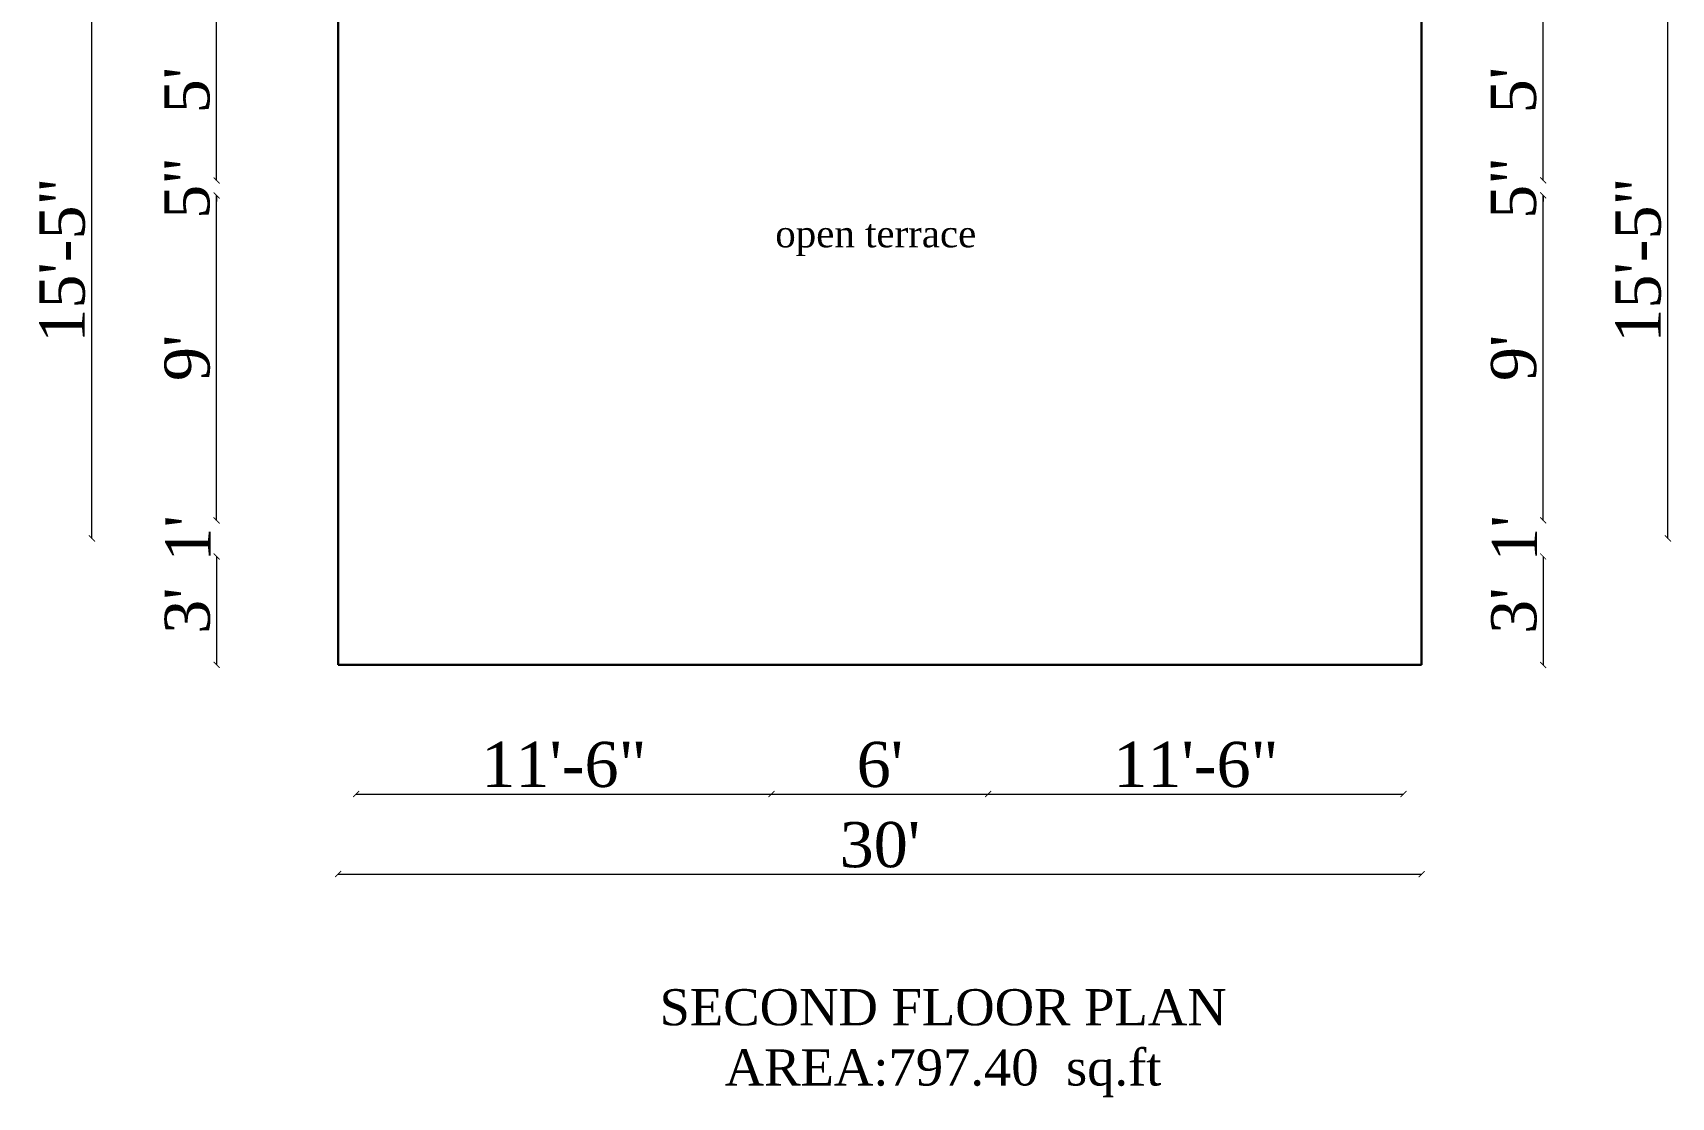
# Model space of a CAD drawing. Header units: inches. Extents: x -763457 to -760918, y -513041 to -512172.
# Drawn here: x -761462 to -760918, y -513011 to -512657 of the extents above; entities that cross this region are included whole.
import ezdxf

# ---------------------------------------------------------------- set-up
doc = ezdxf.new("R2010")
doc.units = ezdxf.units.IN
doc.header["$MEASUREMENT"] = 0
doc.layers.get('0').update_dxf_attribs({"lineweight": 30})
doc.layers.add('text', color=7, linetype='Continuous', lineweight=18)
doc.layers.add('window', color=6, linetype='Continuous', lineweight=18)
doc.styles.get("Standard").update_dxf_attribs({"font": 'romantic.ttf'})
doc.dimstyles.new('8feet', dxfattribs={"dimscale": 0, "dimtxt": 15, "dimasz": 2, "dimexe": 2, "dimexo": 10, "dimgap": 2, "dimtad": 1, "dimdec": 0, "dimzin": 0, "dimdsep": 46, "dimlunit": 3, "dimtxsty": 'Standard', "dimblk": 'ARCHTICK', "dimcen": 0, "dimdle": 0.02, "dimse1": 1, "dimse2": 1, "dimclrt": 256, "dimadec": 0, "dimazin": 0, "dimtfac": 1, "dimtdec": 0, "dimtix": 1, "dimtofl": 0, "dimtmove": 2, "dimatfit": 3, "dimfxl": 2, "dimtolj": 1, "dimtzin": 0, "dimlwd": 9, "dimarcsym": 0})

# ---------------------------------------------------------------- blocks, each defined once
blk = doc.blocks.new('_ArchTick')
at = {"layer": 'window', "color": 0, "const_width": 0.15}
blk.add_lwpolyline([(-0.5, -0.5), (0.5, 0.5)], dxfattribs=at)
blk = doc.blocks.new('*D1253')
at = {"color": 0, "lineweight": 9, "transparency": 16777216}
for p, q in [((-761400.8, -512819.21), (-761400.8, -512817.21)), ((-761400.8, -512831.21), (-761400.8, -512833.21))]:
    blk.add_line(p, q, dxfattribs=at)
at = {"layer": 'Defpoints', "color": 0, "transparency": 16777216}
for p in [(-761400.8, -512819.21), (-761360.45, -512819.21), (-761360.45, -512831.21)]:
    blk.add_point(p, dxfattribs=at)
at = {"color": 0, "lineweight": 9, "transparency": 16777216, "xscale": 2, "yscale": 2, "zscale": 2}
for p, rotation in [((-761400.8, -512819.21), 270), ((-761400.8, -512831.21), 90)]:
    blk.add_blockref('_ArchTick', p, dxfattribs=dict(at, rotation=rotation))
at = {"transparency": 16777216, "insert": (-761410.3, -512825.21), "char_height": 15, "attachment_point": 5, "rotation": 90}
blk.add_mtext("\\A1;1'", dxfattribs=at)
blk = doc.blocks.new('*D1254')
at = {"color": 0, "lineweight": 9, "transparency": 16777216}
blk.add_line((-761400.8, -512819.23), (-761400.8, -512711.27), dxfattribs=at)
at = {"layer": 'Defpoints', "color": 0, "transparency": 16777216}
for p in [(-761400.8, -512711.29), (-761341.72, -512711.29), (-761360.45, -512819.21)]:
    blk.add_point(p, dxfattribs=at)
at = {"color": 0, "lineweight": 9, "transparency": 16777216, "xscale": 2, "yscale": 2, "zscale": 2}
for p, rotation in [((-761400.8, -512711.29), 90), ((-761400.8, -512819.21), 270)]:
    blk.add_blockref('_ArchTick', p, dxfattribs=dict(at, rotation=rotation))
at = {"transparency": 16777216, "insert": (-761410.54, -512765.25), "char_height": 15, "attachment_point": 5, "rotation": 90}
blk.add_mtext("\\A1;9'", dxfattribs=at)
blk = doc.blocks.new('*D1255')
at = {"color": 0, "lineweight": 9, "transparency": 16777216}
for p, q in [((-761400.8, -512706.3), (-761400.8, -512704.3)), ((-761400.8, -512711.29), (-761400.8, -512713.29))]:
    blk.add_line(p, q, dxfattribs=at)
at = {"layer": 'Defpoints', "color": 0, "transparency": 16777216}
for p in [(-761400.8, -512706.3), (-761341.72, -512706.3), (-761341.72, -512711.29)]:
    blk.add_point(p, dxfattribs=at)
at = {"color": 0, "lineweight": 9, "transparency": 16777216, "xscale": 2, "yscale": 2, "zscale": 2}
for p, rotation in [((-761400.8, -512706.3), 270), ((-761400.8, -512711.29), 90)]:
    blk.add_blockref('_ArchTick', p, dxfattribs=dict(at, rotation=rotation))
at = {"transparency": 16777216, "insert": (-761410.59, -512708.79), "char_height": 15, "attachment_point": 5, "rotation": 90}
blk.add_mtext('\\A1;5"', dxfattribs=at)
blk = doc.blocks.new('*D1256')
at = {"color": 0, "lineweight": 9, "transparency": 16777216}
blk.add_line((-761400.8, -512706.32), (-761400.8, -512646.32), dxfattribs=at)
at = {"layer": 'Defpoints', "color": 0, "transparency": 16777216}
for p in [(-761400.8, -512646.34), (-761348.44, -512646.34), (-761341.72, -512706.3)]:
    blk.add_point(p, dxfattribs=at)
at = {"color": 0, "lineweight": 9, "transparency": 16777216, "xscale": 2, "yscale": 2, "zscale": 2}
for p, rotation in [((-761400.8, -512646.34), 90), ((-761400.8, -512706.3), 270)]:
    blk.add_blockref('_ArchTick', p, dxfattribs=dict(at, rotation=rotation))
at = {"transparency": 16777216, "insert": (-761410.59, -512676.32), "char_height": 15, "attachment_point": 5, "rotation": 90}
blk.add_mtext("\\A1;5'", dxfattribs=at)
blk = doc.blocks.new('*D1262')
at = {"color": 0, "lineweight": 9, "transparency": 16777216}
blk.add_line((-761442.21, -512825.23), (-761442.21, -512640.32), dxfattribs=at)
at = {"layer": 'Defpoints', "color": 0, "transparency": 16777216}
for p in [(-761442.21, -512640.34), (-761348.44, -512640.34), (-761348.46, -512825.21)]:
    blk.add_point(p, dxfattribs=at)
at = {"color": 0, "lineweight": 9, "transparency": 16777216, "xscale": 2, "yscale": 2, "zscale": 2}
for p, rotation in [((-761442.21, -512640.34), 90), ((-761442.21, -512825.21), 270)]:
    blk.add_blockref('_ArchTick', p, dxfattribs=dict(at, rotation=rotation))
at = {"transparency": 16777216, "insert": (-761452, -512732.78), "char_height": 15, "attachment_point": 5, "rotation": 90}
blk.add_mtext('\\A1;15\'-5"', dxfattribs=at)
blk = doc.blocks.new('*D1265')
at = {"color": 0, "lineweight": 9, "transparency": 16777216}
for p, q in [((-760960.36, -512819.21), (-760960.36, -512817.21)), ((-760960.36, -512831.21), (-760960.36, -512833.21))]:
    blk.add_line(p, q, dxfattribs=at)
at = {"layer": 'Defpoints', "color": 0, "transparency": 16777216}
for p in [(-761000.71, -512819.21), (-760960.36, -512819.21), (-761000.7, -512831.21)]:
    blk.add_point(p, dxfattribs=at)
at = {"color": 0, "lineweight": 9, "transparency": 16777216, "xscale": 2, "yscale": 2, "zscale": 2}
for p, rotation in [((-760960.36, -512819.21), 270), ((-760960.36, -512831.21), 90)]:
    blk.add_blockref('_ArchTick', p, dxfattribs=dict(at, rotation=rotation))
at = {"transparency": 16777216, "insert": (-760969.86, -512825.21), "char_height": 15, "attachment_point": 5, "rotation": 90}
blk.add_mtext("\\A1;1'", dxfattribs=at)
blk = doc.blocks.new('*D1266')
at = {"color": 0, "lineweight": 9, "transparency": 16777216}
blk.add_line((-760960.36, -512819.23), (-760960.36, -512711.27), dxfattribs=at)
at = {"layer": 'Defpoints', "color": 0, "transparency": 16777216}
for p in [(-761019.43, -512711.29), (-760960.36, -512711.29), (-761000.71, -512819.21)]:
    blk.add_point(p, dxfattribs=at)
at = {"color": 0, "lineweight": 9, "transparency": 16777216, "xscale": 2, "yscale": 2, "zscale": 2}
for p, rotation in [((-760960.36, -512711.29), 90), ((-760960.36, -512819.21), 270)]:
    blk.add_blockref('_ArchTick', p, dxfattribs=dict(at, rotation=rotation))
at = {"transparency": 16777216, "insert": (-760970.1, -512765.25), "char_height": 15, "attachment_point": 5, "rotation": 90}
blk.add_mtext("\\A1;9'", dxfattribs=at)
blk = doc.blocks.new('*D1267')
at = {"color": 0, "lineweight": 9, "transparency": 16777216}
for p, q in [((-760960.36, -512706.3), (-760960.36, -512704.3)), ((-760960.36, -512711.29), (-760960.36, -512713.29))]:
    blk.add_line(p, q, dxfattribs=at)
at = {"layer": 'Defpoints', "color": 0, "transparency": 16777216}
for p in [(-761019.43, -512706.3), (-760960.36, -512706.3), (-761019.43, -512711.29)]:
    blk.add_point(p, dxfattribs=at)
at = {"color": 0, "lineweight": 9, "transparency": 16777216, "xscale": 2, "yscale": 2, "zscale": 2}
for p, rotation in [((-760960.36, -512706.3), 270), ((-760960.36, -512711.29), 90)]:
    blk.add_blockref('_ArchTick', p, dxfattribs=dict(at, rotation=rotation))
at = {"transparency": 16777216, "insert": (-760970.15, -512708.79), "char_height": 15, "attachment_point": 5, "rotation": 90}
blk.add_mtext('\\A1;5"', dxfattribs=at)
blk = doc.blocks.new('*D1268')
at = {"color": 0, "lineweight": 9, "transparency": 16777216}
blk.add_line((-760960.36, -512706.32), (-760960.36, -512646.32), dxfattribs=at)
at = {"layer": 'Defpoints', "color": 0, "transparency": 16777216}
for p in [(-761012.72, -512646.34), (-760960.36, -512646.34), (-761019.43, -512706.3)]:
    blk.add_point(p, dxfattribs=at)
at = {"color": 0, "lineweight": 9, "transparency": 16777216, "xscale": 2, "yscale": 2, "zscale": 2}
for p, rotation in [((-760960.36, -512646.34), 90), ((-760960.36, -512706.3), 270)]:
    blk.add_blockref('_ArchTick', p, dxfattribs=dict(at, rotation=rotation))
at = {"transparency": 16777216, "insert": (-760970.15, -512676.32), "char_height": 15, "attachment_point": 5, "rotation": 90}
blk.add_mtext("\\A1;5'", dxfattribs=at)
blk = doc.blocks.new('*D1274')
at = {"color": 0, "lineweight": 9, "transparency": 16777216}
blk.add_line((-760918.94, -512825.23), (-760918.94, -512640.32), dxfattribs=at)
at = {"layer": 'Defpoints', "color": 0, "transparency": 16777216}
for p in [(-761012.72, -512640.34), (-760918.94, -512640.34), (-761012.7, -512825.21)]:
    blk.add_point(p, dxfattribs=at)
at = {"color": 0, "lineweight": 9, "transparency": 16777216, "xscale": 2, "yscale": 2, "zscale": 2}
for p, rotation in [((-760918.94, -512640.34), 90), ((-760918.94, -512825.21), 270)]:
    blk.add_blockref('_ArchTick', p, dxfattribs=dict(at, rotation=rotation))
at = {"transparency": 16777216, "insert": (-760928.73, -512732.78), "char_height": 15, "attachment_point": 5, "rotation": 90}
blk.add_mtext('\\A1;15\'-5"', dxfattribs=at)
blk = doc.blocks.new('*D1288')
at = {"color": 0, "lineweight": 9, "transparency": 16777216}
blk.add_line((-761354.48, -512910.1), (-761216.53, -512910.1), dxfattribs=at)
at = {"layer": 'Defpoints', "color": 0, "transparency": 16777216}
for p in [(-761354.46, -512819.25), (-761216.55, -512819.23), (-761216.55, -512910.1)]:
    blk.add_point(p, dxfattribs=at)
at = {"color": 0, "lineweight": 9, "transparency": 16777216, "xscale": 2, "yscale": 2, "zscale": 2, "rotation": 180}
blk.add_blockref('_ArchTick', (-761354.46, -512910.1), dxfattribs=at)
at = {"color": 0, "lineweight": 9, "transparency": 16777216, "xscale": 2, "yscale": 2, "zscale": 2}
blk.add_blockref('_ArchTick', (-761216.55, -512910.1), dxfattribs=at)
at = {"transparency": 16777216, "insert": (-761285.5, -512900.38), "char_height": 15, "attachment_point": 5}
blk.add_mtext('\\A1;11\'-6"', dxfattribs=at)
blk = doc.blocks.new('*D1289')
at = {"color": 0, "lineweight": 9, "transparency": 16777216}
blk.add_line((-761216.57, -512910.1), (-761144.58, -512910.1), dxfattribs=at)
at = {"layer": 'Defpoints', "color": 0, "transparency": 16777216}
for p in [(-761216.55, -512819.23), (-761144.6, -512819.22), (-761144.6, -512910.1)]:
    blk.add_point(p, dxfattribs=at)
at = {"color": 0, "lineweight": 9, "transparency": 16777216, "xscale": 2, "yscale": 2, "zscale": 2, "rotation": 180}
blk.add_blockref('_ArchTick', (-761216.55, -512910.1), dxfattribs=at)
at = {"color": 0, "lineweight": 9, "transparency": 16777216, "xscale": 2, "yscale": 2, "zscale": 2}
blk.add_blockref('_ArchTick', (-761144.6, -512910.1), dxfattribs=at)
at = {"transparency": 16777216, "insert": (-761180.58, -512900.38), "char_height": 15, "attachment_point": 5}
blk.add_mtext("\\A1;6'", dxfattribs=at)
blk = doc.blocks.new('*D1290')
at = {"color": 0, "lineweight": 9, "transparency": 16777216}
blk.add_line((-761144.62, -512910.1), (-761006.68, -512910.1), dxfattribs=at)
at = {"layer": 'Defpoints', "color": 0, "transparency": 16777216}
for p in [(-761144.6, -512819.22), (-761006.7, -512819.21), (-761006.7, -512910.1)]:
    blk.add_point(p, dxfattribs=at)
at = {"color": 0, "lineweight": 9, "transparency": 16777216, "xscale": 2, "yscale": 2, "zscale": 2, "rotation": 180}
blk.add_blockref('_ArchTick', (-761144.6, -512910.1), dxfattribs=at)
at = {"color": 0, "lineweight": 9, "transparency": 16777216, "xscale": 2, "yscale": 2, "zscale": 2}
blk.add_blockref('_ArchTick', (-761006.7, -512910.1), dxfattribs=at)
at = {"transparency": 16777216, "insert": (-761075.65, -512900.38), "char_height": 15, "attachment_point": 5}
blk.add_mtext('\\A1;11\'-6"', dxfattribs=at)
blk = doc.blocks.new('*D1291')
at = {"color": 0, "lineweight": 9, "transparency": 16777216}
blk.add_line((-761360.47, -512936.69), (-761000.68, -512936.69), dxfattribs=at)
at = {"layer": 'Defpoints', "color": 0, "transparency": 16777216}
for p in [(-761360.45, -512831.24), (-761000.7, -512831.24), (-761000.7, -512936.69)]:
    blk.add_point(p, dxfattribs=at)
at = {"color": 0, "lineweight": 9, "transparency": 16777216, "xscale": 2, "yscale": 2, "zscale": 2, "rotation": 180}
blk.add_blockref('_ArchTick', (-761360.45, -512936.69), dxfattribs=at)
at = {"color": 0, "lineweight": 9, "transparency": 16777216, "xscale": 2, "yscale": 2, "zscale": 2}
blk.add_blockref('_ArchTick', (-761000.7, -512936.69), dxfattribs=at)
at = {"transparency": 16777216, "insert": (-761180.58, -512927.02), "char_height": 15, "attachment_point": 5}
blk.add_mtext("\\A1;30'", dxfattribs=at)
blk = doc.blocks.new('*D1251')
at = {"color": 0, "lineweight": 9, "transparency": 16777216}
blk.add_line((-761400.8, -512831.18), (-761400.8, -512867.22), dxfattribs=at)
at = {"layer": 'Defpoints', "color": 0, "transparency": 16777216}
for p in [(-761360.45, -512831.2), (-761400.8, -512867.2), (-761360.45, -512867.2)]:
    blk.add_point(p, dxfattribs=at)
at = {"color": 0, "lineweight": 9, "transparency": 16777216, "xscale": 2, "yscale": 2, "zscale": 2}
for p, rotation in [((-761400.8, -512831.2), 90), ((-761400.8, -512867.2), 270)]:
    blk.add_blockref('_ArchTick', p, dxfattribs=dict(at, rotation=rotation))
at = {"transparency": 16777216, "insert": (-761410.45, -512849.2), "char_height": 15, "attachment_point": 5, "rotation": 90}
blk.add_mtext("\\A1;3'", dxfattribs=at)
blk = doc.blocks.new('*D1252')
at = {"color": 0, "lineweight": 9, "transparency": 16777216}
blk.add_line((-760960.36, -512831.19), (-760960.36, -512867.26), dxfattribs=at)
at = {"layer": 'Defpoints', "color": 0, "transparency": 16777216}
for p in [(-761000.7, -512831.21), (-761000.71, -512867.24), (-760960.36, -512867.24)]:
    blk.add_point(p, dxfattribs=at)
at = {"color": 0, "lineweight": 9, "transparency": 16777216, "xscale": 2, "yscale": 2, "zscale": 2}
for p, rotation in [((-760960.36, -512831.21), 90), ((-760960.36, -512867.24), 270)]:
    blk.add_blockref('_ArchTick', p, dxfattribs=dict(at, rotation=rotation))
at = {"transparency": 16777216, "insert": (-760970.01, -512849.22), "char_height": 15, "attachment_point": 5, "rotation": 90}
blk.add_mtext("\\A1;3'", dxfattribs=at)

msp = doc.modelspace()

# ---------------------------------------------------------------- linework, layer by layer
for p, q in [((-761360.45, -512291.2), (-761360.45, -512867.2)), ((-761000.7, -512291.24), (-761000.7, -512867.24)), ((-761000.7, -512327.24), (-761000.7, -512831.24)), ((-761360.45, -512867.2), (-761000.7, -512867.24))]:
    msp.add_line(p, q)

# ---------------------------------------------------------------- texts
at = {"layer": 'text', "ltscale": 5, "insert": (-761181.94, -512719.52), "char_height": 8.9936, "width": 108.6984, "attachment_point": 2, "rotation": 359.9941}
msp.add_mtext('{\\fTimes New Roman|b0|i0|c0|p18;open terrace}', dxfattribs=at)
at = {"layer": 'text', "ltscale": 5, "insert": (-761159.59, -513010.82), "char_height": 12, "width": 293.817, "attachment_point": 8}
msp.add_mtext('{\\fTimes New Roman|b0|i0|c0|p18;SECOND FLOOR PLAN\\PAREA:797.40  sq.ft}', dxfattribs=at)

# ---------------------------------------------------------------- dimensions: what is measured, and where the dimension line sits
for base, p1, p2, picture, middle in [((-761442.21, -512640.34), (-761348.46, -512825.21), (-761348.44, -512640.34), '*D1262', (-761452, -512732.78)), ((-760918.94, -512640.34), (-761012.7, -512825.21), (-761012.72, -512640.34), '*D1274', (-760928.73, -512732.78)), ((-761400.8, -512646.34), (-761341.72, -512706.3), (-761348.44, -512646.34), '*D1256', (-761410.59, -512676.32)), ((-760960.36, -512646.34), (-761019.43, -512706.3), (-761012.72, -512646.34), '*D1268', (-760970.15, -512676.32)), ((-761400.8, -512706.3), (-761341.72, -512711.29), (-761341.72, -512706.3), '*D1255', (-761410.59, -512708.79)), ((-760960.36, -512706.3), (-761019.43, -512711.29), (-761019.43, -512706.3), '*D1267', (-760970.15, -512708.79)), ((-761400.8, -512711.29), (-761360.45, -512819.21), (-761341.72, -512711.29), '*D1254', (-761410.54, -512765.25)), ((-760960.36, -512711.29), (-761000.71, -512819.21), (-761019.43, -512711.29), '*D1266', (-760970.1, -512765.25)), ((-761400.8, -512819.21), (-761360.45, -512831.21), (-761360.45, -512819.21), '*D1253', (-761410.3, -512825.21)), ((-760960.36, -512819.21), (-761000.7, -512831.21), (-761000.71, -512819.21), '*D1265', (-760969.86, -512825.21)), ((-761400.8, -512867.2), (-761360.45, -512831.2), (-761360.45, -512867.2), '*D1251', (-761410.45, -512849.2)), ((-760960.36, -512867.24), (-761000.7, -512831.21), (-761000.71, -512867.24), '*D1252', (-760970.01, -512849.22))]:
    dim = msp.add_linear_dim(base=base, p1=p1, p2=p2, angle=90, dimstyle='8feet', override={"dimscale": 1})
    dim.commit()
    dim.dimension.update_dxf_attribs({"geometry": picture, "text_midpoint": middle})
for base, p1, p2, picture, middle in [((-761216.55, -512910.1), (-761354.46, -512819.25), (-761216.55, -512819.23), '*D1288', (-761285.5, -512900.38)), ((-761144.6, -512910.1), (-761216.55, -512819.23), (-761144.6, -512819.22), '*D1289', (-761180.58, -512900.38)), ((-761006.7, -512910.1), (-761144.6, -512819.22), (-761006.7, -512819.21), '*D1290', (-761075.65, -512900.38)), ((-761000.7, -512936.69), (-761360.45, -512831.24), (-761000.7, -512831.24), '*D1291', (-761180.58, -512927.02))]:
    dim = msp.add_linear_dim(base=base, p1=p1, p2=p2, dimstyle='8feet', override={"dimscale": 1})
    dim.commit()
    dim.dimension.update_dxf_attribs({"geometry": picture, "text_midpoint": middle})

doc.saveas('drawing.dxf')
